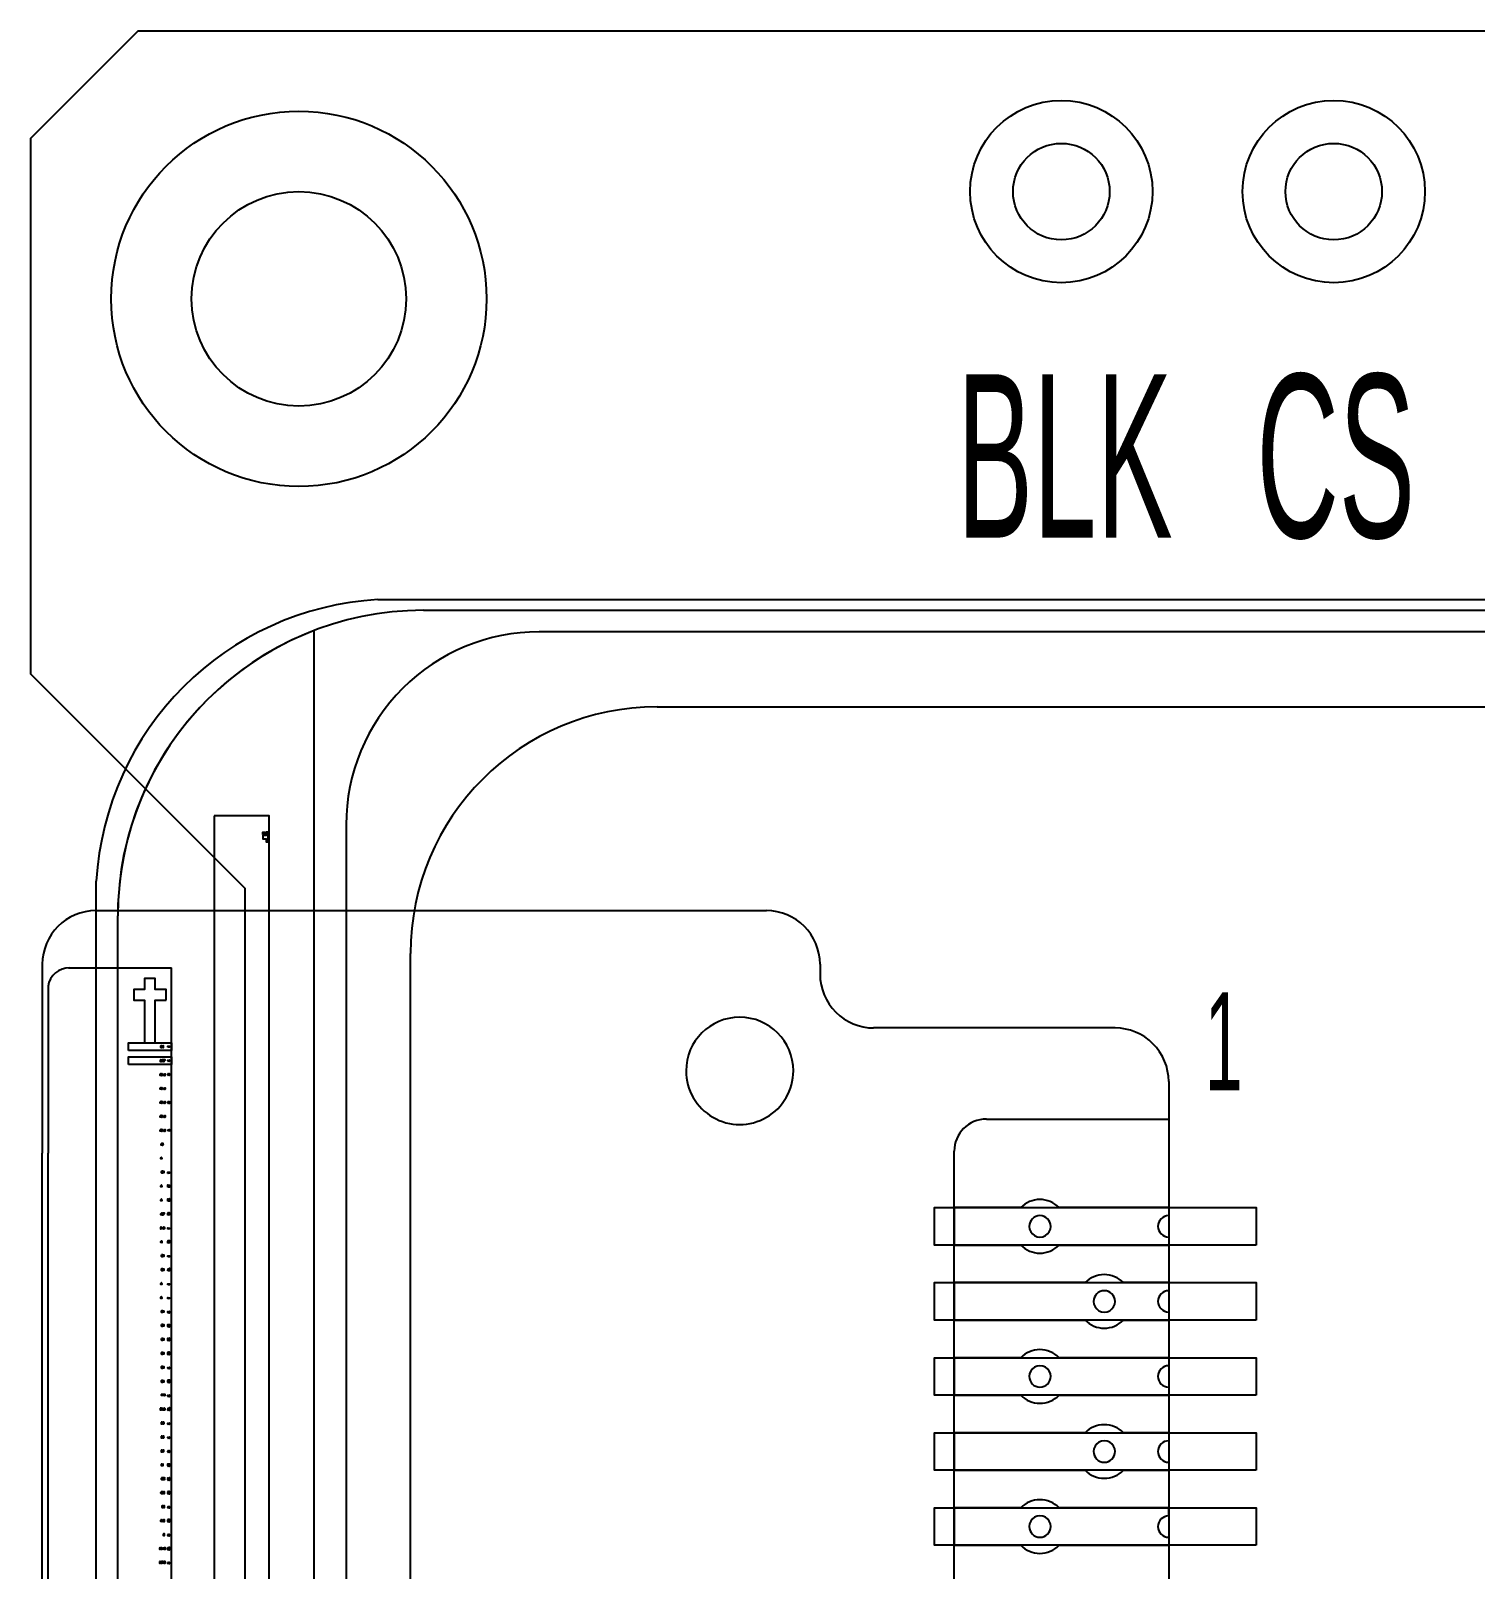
# Model space of a CAD drawing. Header units: millimetres. Extents: x 0 to 240, y 0 to 160.
# Drawn here: x 115.29 to 128.76, y 94.72 to 109.07 of the extents above; entities that cross this region are included whole.
import ezdxf

# ---------------------------------------------------------------- set-up
doc = ezdxf.new("R2010")
doc.units = ezdxf.units.MM
for name, color, linetype in [('BG_OUTLINE', 254, 'Continuous'), ('BG_SILKSCREEN_BOTTOM', 2, 'Continuous'), ('PG_SILKSCREEN_BOTTOM', 2, 'Continuous'), ('PG_SILKSCREEN_TOP', 7, 'Continuous'), ('PIN_BOTTOM', 2, 'Continuous'), ('PIN_TOP', 80, 'Continuous')]:
    doc.layers.add(name, color=color, linetype=linetype)
doc.styles.get("Standard").update_dxf_attribs({"font": 'arial.ttf'})

msp = doc.modelspace()

# ---------------------------------------------------------------- linework, layer by layer
at = {"linetype": 'Continuous'}
for centre, radius in [((117.795, 106.57), 1.75), ((124.905, 107.57), 0.45), ((127.445, 107.57), 0.45), ((117.795, 106.57), 1)]:
    msp.add_circle(centre, radius, dxfattribs=at)
at = {"layer": 'BG_OUTLINE'}
msp.add_lwpolyline([(115.295, 80.07), (115.295, 85.07), (117.295, 87.07), (117.295, 101.07), (115.295, 103.07), (115.295, 108.07), (116.295, 109.07), (151.295, 109.07), (152.295, 108.07), (152.295, 80.07), (151.295, 79.07), (116.295, 79.07), (115.295, 80.07)], dxfattribs=at)
at = {"layer": 'PG_SILKSCREEN_BOTTOM'}
for points in [[(118.532, 103.765, 0.380702), (115.906, 101.138)], [(118.956, 103.665, 0.414212), (116.106, 100.815)], [(117.936, 103.476, 0.310645), (116.106, 100.815)], [(121.136, 102.765, 0.414213), (118.836, 100.465)], [(115.902, 100.864, 0.414207), (115.402, 100.364)], [(115.659, 100.33, 0.380575), (115.456, 100.159)], [(124.884, 98.095, 0.420131), (124.527, 98.095)], [(124.806, 97.92, 0.999959), (124.606, 97.92, 1.000041), (124.806, 97.92)], [(125.906, 98.02, 0.999992), (125.906, 97.82)], [(124.527, 97.745, 0.420084), (124.884, 97.745)], [(125.484, 97.395, 0.42013), (125.127, 97.395)], [(125.406, 97.22, 0.999945), (125.206, 97.22, 1.000055), (125.406, 97.22)], [(125.906, 97.32, 0.999992), (125.906, 97.12)], [(125.127, 97.045, 0.420085), (125.484, 97.045)], [(124.884, 96.695, 0.420128), (124.527, 96.695)], [(124.806, 96.52, 1.000058), (124.606, 96.52, 0.999942), (124.806, 96.52)], [(125.906, 96.62, 0.999992), (125.906, 96.42)], [(124.527, 96.345, 0.420087), (124.884, 96.345)], [(125.484, 95.995, 0.420127), (125.127, 95.995)], [(125.406, 95.82, 1.000044), (125.206, 95.82, 0.999956), (125.406, 95.82)], [(125.906, 95.92, 0.999992), (125.906, 95.72)], [(125.127, 95.645, 0.420088), (125.484, 95.645)], [(124.884, 95.295, 0.420125), (124.527, 95.295)], [(124.806, 95.12, 1.00003), (124.606, 95.12, 0.99997), (124.806, 95.12)], [(125.906, 95.22, 0.999992), (125.906, 95.02)], [(124.527, 94.945, 0.42009), (124.884, 94.945)]]:
    msp.add_lwpolyline(points, format="xyb", dxfattribs=at)
for points in [[(118.532, 103.765), (149.561, 103.765)], [(118.956, 103.665), (149.238, 103.665)], [(117.936, 84.664), (117.936, 103.476)], [(121.136, 102.765), (148.888, 102.765)], [(115.906, 87.002), (115.906, 101.138)], [(116.106, 87.326), (116.106, 100.815)], [(118.836, 87.676), (118.836, 100.465)], [(115.402, 100.364), (115.402, 98.603)], [(115.648, 100.33), (116.606, 100.33)], [(116.606, 87.81), (116.606, 100.33)], [(115.456, 100.159), (115.456, 98.603)], [(115.402, 89.51), (115.402, 98.603)], [(115.456, 89.51), (115.456, 98.603)], [(123.906, 98.095), (123.906, 97.745)], [(124.527, 98.095), (123.906, 98.095)], [(125.906, 98.095), (124.884, 98.095)], [(123.906, 97.745), (124.527, 97.745)], [(124.884, 97.745), (125.906, 97.745)], [(123.906, 97.395), (123.906, 97.045)], [(125.127, 97.395), (123.906, 97.395)], [(125.906, 97.395), (125.484, 97.395)], [(123.906, 97.045), (125.127, 97.045)], [(125.484, 97.045), (125.906, 97.045)], [(123.906, 96.695), (123.906, 96.345)], [(124.527, 96.695), (123.906, 96.695)], [(125.906, 96.695), (124.884, 96.695)], [(123.906, 96.345), (124.527, 96.345)], [(124.884, 96.345), (125.906, 96.345)], [(123.906, 95.995), (123.906, 95.645)], [(125.127, 95.995), (123.906, 95.995)], [(125.906, 95.995), (125.484, 95.995)], [(123.906, 95.645), (125.127, 95.645)], [(125.484, 95.645), (125.906, 95.645)], [(123.906, 95.295), (123.906, 94.945)], [(124.527, 95.295), (123.906, 95.295)], [(125.906, 95.295), (124.884, 95.295)], [(125.906, 95.22), (125.906, 95.295)], [(123.906, 94.945), (124.527, 94.945)], [(124.884, 94.945), (125.906, 94.945)]]:
    msp.add_lwpolyline(points, dxfattribs=at)
msp.add_lwpolyline([(151.888, 87.526), (151.888, 100.615, 0.414212), (149.038, 103.465), (120.036, 103.465, 0.414215), (118.236, 101.665), (118.236, 86.476, 0.414214), (120.036, 84.676), (149.038, 84.676, 0.414214)], format="xyb", close=True, dxfattribs=at)
for points in [[(117.006, 101.748), (117.006, 86.393), (117.519, 86.393), (117.519, 101.748)], [(117.006, 101.748), (117.006, 86.393), (117.519, 86.393), (117.519, 101.748)], [(117.006, 101.748), (117.006, 86.393), (117.519, 86.393), (117.519, 101.748)], [(117.459, 101.575), (117.459, 101.595), (117.479, 101.595), (117.479, 101.575)], [(117.508, 101.595), (117.489, 101.595), (117.489, 101.565), (117.459, 101.565), (117.459, 101.535), (117.489, 101.535), (117.489, 101.505), (117.508, 101.505)], [(116.556, 100.03), (116.556, 100.13), (116.456, 100.13), (116.456, 100.23), (116.356, 100.23), (116.356, 100.13), (116.256, 100.13), (116.256, 100.03), (116.356, 100.03), (116.356, 99.63), (116.456, 99.63), (116.456, 100.03)], [(116.206, 99.56), (116.206, 99.63), (116.606, 99.63), (116.606, 99.56)], [(116.509, 99.603), (116.506, 99.599), (116.506, 99.591), (116.509, 99.588), (116.514, 99.588), (116.517, 99.591), (116.517, 99.593), (116.516, 99.593), (116.516, 99.592), (116.513, 99.589), (116.51, 99.589), (116.507, 99.592), (116.507, 99.599), (116.51, 99.601), (116.513, 99.601), (116.516, 99.599), (116.516, 99.598), (116.512, 99.598), (116.512, 99.596), (116.517, 99.596), (116.517, 99.599), (116.514, 99.603)], [(116.517, 99.603), (116.517, 99.588), (116.519, 99.588), (116.519, 99.589), (116.528, 99.598), (116.529, 99.598), (116.529, 99.588), (116.531, 99.588), (116.531, 99.603), (116.529, 99.603), (116.529, 99.601), (116.521, 99.593), (116.519, 99.593), (116.519, 99.603)], [(116.572, 99.59), (116.574, 99.59), (116.574, 99.594), (116.587, 99.594), (116.587, 99.592), (116.589, 99.592), (116.592, 99.594), (116.592, 99.596), (116.574, 99.596), (116.574, 99.601), (116.572, 99.601)], [(116.206, 99.43), (116.206, 99.5), (116.606, 99.5), (116.606, 99.43)], [(116.502, 99.473), (116.502, 99.458), (116.503, 99.458), (116.503, 99.459), (116.512, 99.468), (116.513, 99.468), (116.513, 99.458), (116.515, 99.458), (116.515, 99.473), (116.513, 99.473), (116.513, 99.471), (116.505, 99.463), (116.503, 99.463), (116.503, 99.473)], [(116.518, 99.473), (116.515, 99.469), (116.515, 99.458), (116.517, 99.458), (116.517, 99.469), (116.519, 99.471), (116.522, 99.471), (116.525, 99.469), (116.525, 99.458), (116.527, 99.458), (116.527, 99.469), (116.523, 99.473)], [(116.527, 99.473), (116.527, 99.458), (116.528, 99.458), (116.528, 99.471), (116.537, 99.471), (116.537, 99.473)], [(116.537, 99.473), (116.537, 99.458), (116.538, 99.458), (116.538, 99.471), (116.547, 99.471), (116.547, 99.473)], [(116.572, 99.46), (116.576, 99.46), (116.585, 99.469), (116.587, 99.469), (116.589, 99.466), (116.589, 99.464), (116.587, 99.462), (116.585, 99.462), (116.585, 99.46), (116.588, 99.46), (116.592, 99.463), (116.592, 99.467), (116.588, 99.471), (116.584, 99.471), (116.575, 99.462), (116.574, 99.462), (116.574, 99.471), (116.572, 99.471)], [(116.505, 99.343), (116.5, 99.338), (116.5, 99.328), (116.502, 99.328), (116.502, 99.337), (116.506, 99.341), (116.51, 99.337), (116.51, 99.328), (116.512, 99.328), (116.512, 99.338), (116.507, 99.343)], [(116.515, 99.343), (116.512, 99.339), (116.512, 99.331), (116.515, 99.328), (116.52, 99.328), (116.523, 99.331), (116.523, 99.333), (116.522, 99.333), (116.522, 99.332), (116.519, 99.329), (116.516, 99.329), (116.513, 99.332), (116.513, 99.339), (116.516, 99.341), (116.519, 99.341), (116.522, 99.339), (116.522, 99.338), (116.523, 99.338), (116.523, 99.339), (116.52, 99.343)], [(116.535, 99.343), (116.535, 99.328), (116.538, 99.328), (116.542, 99.331), (116.545, 99.328), (116.548, 99.328), (116.548, 99.343), (116.547, 99.343), (116.547, 99.329), (116.546, 99.329), (116.542, 99.334), (116.537, 99.329), (116.537, 99.329), (116.537, 99.343)], [(116.572, 99.332), (116.574, 99.33), (116.577, 99.33), (116.577, 99.332), (116.575, 99.332), (116.574, 99.333), (116.574, 99.337), (116.575, 99.339), (116.578, 99.339), (116.58, 99.336), (116.58, 99.334), (116.583, 99.334), (116.583, 99.336), (116.585, 99.339), (116.588, 99.339), (116.589, 99.337), (116.589, 99.333), (116.588, 99.332), (116.586, 99.332), (116.586, 99.33), (116.589, 99.33), (116.592, 99.332), (116.592, 99.339), (116.589, 99.341), (116.584, 99.341), (116.582, 99.339), (116.579, 99.341), (116.574, 99.341), (116.572, 99.339)], [(116.505, 99.213), (116.5, 99.208), (116.5, 99.198), (116.502, 99.198), (116.502, 99.207), (116.506, 99.211), (116.51, 99.207), (116.51, 99.198), (116.512, 99.198), (116.512, 99.208), (116.507, 99.213)], [(116.515, 99.213), (116.512, 99.209), (116.512, 99.201), (116.515, 99.198), (116.52, 99.198), (116.523, 99.201), (116.523, 99.203), (116.522, 99.203), (116.522, 99.202), (116.519, 99.199), (116.516, 99.199), (116.513, 99.202), (116.513, 99.208), (116.516, 99.211), (116.519, 99.211), (116.522, 99.208), (116.522, 99.208), (116.523, 99.208), (116.523, 99.209), (116.52, 99.213)], [(116.535, 99.213), (116.535, 99.198), (116.538, 99.198), (116.542, 99.201), (116.545, 99.198), (116.548, 99.198), (116.548, 99.213), (116.547, 99.213), (116.547, 99.199), (116.546, 99.199), (116.542, 99.204), (116.537, 99.199), (116.537, 99.199), (116.537, 99.213)], [(116.505, 99.083), (116.5, 99.078), (116.5, 99.068), (116.502, 99.068), (116.502, 99.077), (116.506, 99.081), (116.51, 99.077), (116.51, 99.068), (116.512, 99.068), (116.512, 99.078), (116.507, 99.083)], [(116.515, 99.083), (116.512, 99.079), (116.512, 99.071), (116.515, 99.068), (116.52, 99.068), (116.523, 99.071), (116.523, 99.073), (116.522, 99.073), (116.522, 99.072), (116.519, 99.069), (116.516, 99.069), (116.513, 99.072), (116.513, 99.079), (116.516, 99.081), (116.519, 99.081), (116.522, 99.079), (116.522, 99.078), (116.523, 99.078), (116.523, 99.079), (116.52, 99.083)], [(116.535, 99.083), (116.535, 99.068), (116.538, 99.068), (116.542, 99.071), (116.545, 99.068), (116.548, 99.068), (116.548, 99.083), (116.547, 99.083), (116.547, 99.069), (116.546, 99.069), (116.542, 99.073), (116.537, 99.069), (116.537, 99.069), (116.537, 99.083)], [(116.572, 99.072), (116.574, 99.07), (116.576, 99.07), (116.576, 99.072), (116.575, 99.072), (116.574, 99.073), (116.574, 99.077), (116.575, 99.079), (116.58, 99.079), (116.582, 99.077), (116.582, 99.07), (116.592, 99.07), (116.592, 99.081), (116.589, 99.081), (116.589, 99.072), (116.584, 99.072), (116.584, 99.079), (116.582, 99.081), (116.574, 99.081), (116.572, 99.079)], [(116.505, 98.953), (116.5, 98.948), (116.5, 98.938), (116.502, 98.938), (116.502, 98.947), (116.506, 98.951), (116.51, 98.947), (116.51, 98.938), (116.512, 98.938), (116.512, 98.948), (116.507, 98.953)], [(116.515, 98.953), (116.512, 98.949), (116.512, 98.941), (116.515, 98.938), (116.52, 98.938), (116.523, 98.941), (116.523, 98.943), (116.522, 98.943), (116.522, 98.942), (116.519, 98.939), (116.516, 98.939), (116.513, 98.942), (116.513, 98.949), (116.516, 98.951), (116.519, 98.951), (116.522, 98.949), (116.522, 98.948), (116.523, 98.948), (116.523, 98.949), (116.52, 98.953)], [(116.535, 98.953), (116.535, 98.938), (116.538, 98.938), (116.542, 98.941), (116.545, 98.938), (116.548, 98.938), (116.548, 98.953), (116.547, 98.953), (116.547, 98.939), (116.546, 98.939), (116.542, 98.943), (116.537, 98.939), (116.537, 98.939), (116.537, 98.953)], [(116.505, 98.823), (116.5, 98.818), (116.5, 98.808), (116.502, 98.808), (116.502, 98.817), (116.506, 98.821), (116.51, 98.817), (116.51, 98.808), (116.512, 98.808), (116.512, 98.818), (116.507, 98.823)], [(116.515, 98.823), (116.512, 98.819), (116.512, 98.811), (116.515, 98.808), (116.52, 98.808), (116.523, 98.811), (116.523, 98.813), (116.522, 98.813), (116.522, 98.812), (116.519, 98.809), (116.516, 98.809), (116.513, 98.812), (116.513, 98.819), (116.516, 98.821), (116.519, 98.821), (116.522, 98.819), (116.522, 98.818), (116.523, 98.818), (116.523, 98.819), (116.52, 98.823)], [(116.535, 98.823), (116.535, 98.808), (116.538, 98.808), (116.542, 98.811), (116.545, 98.808), (116.548, 98.808), (116.548, 98.823), (116.547, 98.823), (116.547, 98.809), (116.546, 98.809), (116.542, 98.814), (116.537, 98.809), (116.537, 98.809), (116.537, 98.823)], [(116.587, 98.81), (116.592, 98.81), (116.592, 98.821), (116.585, 98.821), (116.58, 98.816), (116.572, 98.816), (116.572, 98.814), (116.582, 98.814), (116.586, 98.819), (116.589, 98.819), (116.589, 98.812), (116.587, 98.812)], [(116.515, 98.693), (116.51, 98.688), (116.51, 98.678), (116.512, 98.678), (116.512, 98.687), (116.516, 98.691), (116.52, 98.687), (116.52, 98.678), (116.522, 98.678), (116.522, 98.688), (116.517, 98.693)], [(116.522, 98.693), (116.522, 98.689), (116.528, 98.683), (116.528, 98.681), (116.527, 98.679), (116.525, 98.679), (116.523, 98.681), (116.523, 98.683), (116.522, 98.683), (116.522, 98.68), (116.524, 98.678), (116.527, 98.678), (116.53, 98.68), (116.53, 98.684), (116.523, 98.69), (116.523, 98.691), (116.53, 98.691), (116.53, 98.693)], [(116.512, 98.563), (116.507, 98.558), (116.507, 98.548), (116.508, 98.548), (116.508, 98.557), (116.512, 98.561), (116.517, 98.557), (116.517, 98.548), (116.518, 98.548), (116.518, 98.558), (116.513, 98.563)], [(116.515, 98.433), (116.512, 98.429), (116.512, 98.421), (116.515, 98.418), (116.52, 98.418), (116.523, 98.421), (116.523, 98.423), (116.522, 98.423), (116.522, 98.422), (116.519, 98.419), (116.516, 98.419), (116.513, 98.422), (116.513, 98.429), (116.516, 98.431), (116.519, 98.431), (116.522, 98.429), (116.522, 98.428), (116.518, 98.428), (116.518, 98.426), (116.523, 98.426), (116.523, 98.429), (116.52, 98.433)], [(116.523, 98.433), (116.523, 98.418), (116.525, 98.418), (116.525, 98.419), (116.534, 98.428), (116.535, 98.428), (116.535, 98.418), (116.537, 98.418), (116.537, 98.433), (116.535, 98.433), (116.535, 98.431), (116.527, 98.423), (116.525, 98.423), (116.525, 98.433)], [(116.512, 98.303), (116.507, 98.298), (116.507, 98.288), (116.508, 98.288), (116.508, 98.297), (116.512, 98.301), (116.517, 98.297), (116.517, 98.288), (116.518, 98.288), (116.518, 98.298), (116.513, 98.303)], [(116.572, 98.414), (116.574, 98.414), (116.574, 98.419), (116.587, 98.419), (116.587, 98.416), (116.589, 98.416), (116.592, 98.419), (116.592, 98.421), (116.574, 98.421), (116.574, 98.425), (116.572, 98.425)], [(116.572, 98.295), (116.574, 98.295), (116.574, 98.3), (116.587, 98.3), (116.587, 98.297), (116.589, 98.297), (116.592, 98.3), (116.592, 98.302), (116.574, 98.302), (116.574, 98.306), (116.572, 98.306)], [(116.572, 98.284), (116.574, 98.284), (116.574, 98.289), (116.587, 98.289), (116.587, 98.286), (116.589, 98.286), (116.592, 98.289), (116.592, 98.291), (116.574, 98.291), (116.574, 98.295), (116.572, 98.295)], [(116.512, 98.173), (116.507, 98.168), (116.507, 98.158), (116.508, 98.158), (116.508, 98.167), (116.512, 98.171), (116.517, 98.167), (116.517, 98.158), (116.518, 98.158), (116.518, 98.168), (116.513, 98.173)], [(116.572, 98.165), (116.576, 98.165), (116.585, 98.174), (116.587, 98.174), (116.589, 98.172), (116.589, 98.17), (116.587, 98.167), (116.585, 98.167), (116.585, 98.165), (116.588, 98.165), (116.592, 98.168), (116.592, 98.173), (116.588, 98.176), (116.584, 98.176), (116.575, 98.167), (116.574, 98.167), (116.574, 98.176), (116.572, 98.176)], [(116.572, 98.154), (116.574, 98.154), (116.574, 98.159), (116.587, 98.159), (116.587, 98.156), (116.589, 98.156), (116.592, 98.159), (116.592, 98.161), (116.574, 98.161), (116.574, 98.165), (116.572, 98.165)], [(116.512, 98.043), (116.507, 98.038), (116.507, 98.028), (116.509, 98.028), (116.509, 98.037), (116.513, 98.041), (116.517, 98.037), (116.517, 98.028), (116.519, 98.028), (116.519, 98.038), (116.514, 98.043)], [(116.522, 98.043), (116.519, 98.039), (116.519, 98.031), (116.522, 98.028), (116.527, 98.028), (116.531, 98.031), (116.531, 98.033), (116.529, 98.033), (116.529, 98.032), (116.527, 98.029), (116.523, 98.029), (116.521, 98.032), (116.521, 98.038), (116.523, 98.041), (116.527, 98.041), (116.529, 98.038), (116.529, 98.038), (116.526, 98.038), (116.526, 98.036), (116.531, 98.036), (116.531, 98.039), (116.527, 98.043)], [(116.531, 98.043), (116.531, 98.028), (116.532, 98.028), (116.532, 98.041), (116.541, 98.041), (116.541, 98.043)], [(116.572, 98.037), (116.574, 98.035), (116.577, 98.035), (116.577, 98.037), (116.575, 98.037), (116.574, 98.038), (116.574, 98.043), (116.575, 98.044), (116.578, 98.044), (116.58, 98.042), (116.58, 98.04), (116.583, 98.04), (116.583, 98.042), (116.585, 98.044), (116.588, 98.044), (116.589, 98.043), (116.589, 98.038), (116.588, 98.037), (116.586, 98.037), (116.586, 98.035), (116.589, 98.035), (116.592, 98.037), (116.592, 98.044), (116.589, 98.046), (116.584, 98.046), (116.582, 98.044), (116.579, 98.046), (116.574, 98.046), (116.572, 98.044)], [(116.572, 98.024), (116.574, 98.024), (116.574, 98.029), (116.587, 98.029), (116.587, 98.026), (116.589, 98.026), (116.592, 98.029), (116.592, 98.031), (116.574, 98.031), (116.574, 98.035), (116.572, 98.035)], [(116.511, 97.913), (116.506, 97.908), (116.506, 97.898), (116.507, 97.898), (116.507, 97.907), (116.512, 97.911), (116.516, 97.907), (116.516, 97.898), (116.517, 97.898), (116.517, 97.908), (116.512, 97.913)], [(116.529, 97.913), (116.529, 97.898), (116.531, 97.898), (116.531, 97.899), (116.539, 97.908), (116.541, 97.908), (116.541, 97.898), (116.542, 97.898), (116.542, 97.913), (116.541, 97.913), (116.541, 97.911), (116.532, 97.903), (116.531, 97.903), (116.531, 97.913)], [(116.572, 97.894), (116.574, 97.894), (116.574, 97.899), (116.587, 97.899), (116.587, 97.896), (116.589, 97.896), (116.592, 97.899), (116.592, 97.901), (116.574, 97.901), (116.574, 97.905), (116.572, 97.905)], [(116.512, 97.783), (116.507, 97.778), (116.507, 97.768), (116.509, 97.768), (116.509, 97.777), (116.513, 97.781), (116.517, 97.777), (116.517, 97.768), (116.519, 97.768), (116.519, 97.778), (116.514, 97.783)], [(116.572, 97.777), (116.574, 97.775), (116.576, 97.775), (116.576, 97.777), (116.575, 97.777), (116.574, 97.778), (116.574, 97.783), (116.575, 97.784), (116.58, 97.784), (116.582, 97.783), (116.582, 97.775), (116.592, 97.775), (116.592, 97.786), (116.589, 97.786), (116.589, 97.777), (116.584, 97.777), (116.584, 97.784), (116.582, 97.786), (116.574, 97.786), (116.572, 97.784)], [(116.572, 97.764), (116.574, 97.764), (116.574, 97.768), (116.587, 97.768), (116.587, 97.766), (116.589, 97.766), (116.592, 97.768), (116.592, 97.771), (116.574, 97.771), (116.574, 97.775), (116.572, 97.775)], [(116.515, 97.653), (116.512, 97.649), (116.512, 97.641), (116.515, 97.638), (116.52, 97.638), (116.523, 97.641), (116.523, 97.643), (116.522, 97.643), (116.522, 97.642), (116.519, 97.639), (116.516, 97.639), (116.513, 97.642), (116.513, 97.649), (116.516, 97.651), (116.519, 97.651), (116.522, 97.649), (116.522, 97.648), (116.518, 97.648), (116.518, 97.646), (116.523, 97.646), (116.523, 97.649), (116.52, 97.653)], [(116.523, 97.653), (116.523, 97.638), (116.525, 97.638), (116.525, 97.639), (116.534, 97.648), (116.535, 97.648), (116.535, 97.638), (116.537, 97.638), (116.537, 97.653), (116.535, 97.653), (116.535, 97.651), (116.527, 97.643), (116.525, 97.643), (116.525, 97.653)], [(116.572, 97.634), (116.574, 97.634), (116.574, 97.638), (116.587, 97.638), (116.587, 97.636), (116.589, 97.636), (116.592, 97.638), (116.592, 97.641), (116.574, 97.641), (116.574, 97.645), (116.572, 97.645)], [(116.515, 97.523), (116.512, 97.519), (116.512, 97.511), (116.515, 97.508), (116.52, 97.508), (116.523, 97.511), (116.523, 97.513), (116.522, 97.513), (116.522, 97.512), (116.519, 97.509), (116.516, 97.509), (116.513, 97.512), (116.513, 97.519), (116.516, 97.521), (116.519, 97.521), (116.522, 97.519), (116.522, 97.518), (116.518, 97.518), (116.518, 97.516), (116.523, 97.516), (116.523, 97.519), (116.52, 97.523)], [(116.523, 97.523), (116.523, 97.508), (116.525, 97.508), (116.525, 97.509), (116.534, 97.518), (116.535, 97.518), (116.535, 97.508), (116.537, 97.508), (116.537, 97.523), (116.535, 97.523), (116.535, 97.521), (116.527, 97.513), (116.525, 97.513), (116.525, 97.523)], [(116.587, 97.515), (116.592, 97.515), (116.592, 97.526), (116.585, 97.526), (116.58, 97.522), (116.572, 97.522), (116.572, 97.52), (116.582, 97.52), (116.586, 97.524), (116.589, 97.524), (116.589, 97.517), (116.587, 97.517)], [(116.572, 97.504), (116.574, 97.504), (116.574, 97.509), (116.587, 97.509), (116.587, 97.506), (116.589, 97.506), (116.592, 97.509), (116.592, 97.511), (116.574, 97.511), (116.574, 97.515), (116.572, 97.515)], [(116.512, 97.393), (116.507, 97.388), (116.507, 97.378), (116.508, 97.378), (116.508, 97.387), (116.512, 97.391), (116.517, 97.387), (116.517, 97.378), (116.518, 97.378), (116.518, 97.388), (116.513, 97.393)], [(116.572, 97.374), (116.574, 97.374), (116.574, 97.379), (116.587, 97.379), (116.587, 97.376), (116.589, 97.376), (116.592, 97.379), (116.592, 97.381), (116.574, 97.381), (116.574, 97.385), (116.572, 97.385)], [(116.512, 97.263), (116.507, 97.258), (116.507, 97.248), (116.508, 97.248), (116.508, 97.257), (116.512, 97.261), (116.517, 97.257), (116.517, 97.248), (116.518, 97.248), (116.518, 97.258), (116.513, 97.263)], [(116.572, 97.244), (116.574, 97.244), (116.574, 97.249), (116.587, 97.249), (116.587, 97.246), (116.589, 97.246), (116.592, 97.249), (116.592, 97.251), (116.574, 97.251), (116.574, 97.255), (116.572, 97.255)], [(116.515, 97.133), (116.512, 97.129), (116.512, 97.121), (116.515, 97.118), (116.52, 97.118), (116.523, 97.121), (116.523, 97.123), (116.522, 97.123), (116.522, 97.122), (116.519, 97.119), (116.516, 97.119), (116.513, 97.122), (116.513, 97.129), (116.516, 97.131), (116.519, 97.131), (116.522, 97.129), (116.522, 97.128), (116.518, 97.128), (116.518, 97.126), (116.523, 97.126), (116.523, 97.129), (116.52, 97.133)], [(116.515, 97.003), (116.512, 96.999), (116.512, 96.991), (116.515, 96.988), (116.52, 96.988), (116.523, 96.991), (116.523, 96.993), (116.522, 96.993), (116.522, 96.992), (116.519, 96.989), (116.516, 96.989), (116.513, 96.992), (116.513, 96.999), (116.516, 97.001), (116.519, 97.001), (116.522, 96.999), (116.522, 96.998), (116.518, 96.998), (116.518, 96.996), (116.523, 96.996), (116.523, 96.999), (116.52, 97.003)], [(116.523, 97.133), (116.523, 97.118), (116.525, 97.118), (116.525, 97.119), (116.534, 97.128), (116.535, 97.128), (116.535, 97.118), (116.537, 97.118), (116.537, 97.133), (116.535, 97.133), (116.535, 97.131), (116.527, 97.123), (116.525, 97.123), (116.525, 97.133)], [(116.523, 97.003), (116.523, 96.988), (116.525, 96.988), (116.525, 96.989), (116.534, 96.998), (116.535, 96.998), (116.535, 96.988), (116.537, 96.988), (116.537, 97.003), (116.535, 97.003), (116.535, 97.001), (116.527, 96.993), (116.525, 96.993), (116.525, 97.003)], [(116.572, 97.114), (116.576, 97.114), (116.585, 97.123), (116.587, 97.123), (116.589, 97.121), (116.589, 97.119), (116.587, 97.116), (116.585, 97.116), (116.585, 97.114), (116.588, 97.114), (116.592, 97.117), (116.592, 97.122), (116.588, 97.125), (116.584, 97.125), (116.575, 97.116), (116.574, 97.116), (116.574, 97.125), (116.572, 97.125)], [(116.572, 96.995), (116.574, 96.995), (116.574, 97), (116.587, 97), (116.587, 96.997), (116.589, 96.997), (116.592, 97), (116.592, 97.002), (116.574, 97.002), (116.574, 97.006), (116.572, 97.006)], [(116.572, 96.984), (116.576, 96.984), (116.585, 96.993), (116.587, 96.993), (116.589, 96.991), (116.589, 96.989), (116.587, 96.986), (116.585, 96.986), (116.585, 96.984), (116.588, 96.984), (116.592, 96.987), (116.592, 96.992), (116.588, 96.995), (116.584, 96.995), (116.575, 96.986), (116.574, 96.986), (116.574, 96.995), (116.572, 96.995)], [(116.515, 96.873), (116.512, 96.869), (116.512, 96.861), (116.515, 96.858), (116.52, 96.858), (116.523, 96.861), (116.523, 96.863), (116.522, 96.863), (116.522, 96.862), (116.519, 96.859), (116.516, 96.859), (116.513, 96.862), (116.513, 96.868), (116.516, 96.871), (116.519, 96.871), (116.522, 96.868), (116.522, 96.868), (116.518, 96.868), (116.518, 96.866), (116.523, 96.866), (116.523, 96.869), (116.52, 96.873)], [(116.523, 96.873), (116.523, 96.858), (116.525, 96.858), (116.525, 96.859), (116.534, 96.868), (116.535, 96.868), (116.535, 96.858), (116.537, 96.858), (116.537, 96.873), (116.535, 96.873), (116.535, 96.871), (116.527, 96.863), (116.525, 96.863), (116.525, 96.873)], [(116.572, 96.865), (116.576, 96.865), (116.585, 96.874), (116.587, 96.874), (116.589, 96.872), (116.589, 96.87), (116.587, 96.867), (116.585, 96.867), (116.585, 96.865), (116.588, 96.865), (116.592, 96.868), (116.592, 96.873), (116.588, 96.876), (116.584, 96.876), (116.575, 96.867), (116.574, 96.867), (116.574, 96.876), (116.572, 96.876)], [(116.572, 96.854), (116.576, 96.854), (116.585, 96.863), (116.587, 96.863), (116.589, 96.861), (116.589, 96.859), (116.587, 96.856), (116.585, 96.856), (116.585, 96.854), (116.588, 96.854), (116.592, 96.857), (116.592, 96.862), (116.588, 96.865), (116.584, 96.865), (116.575, 96.856), (116.574, 96.856), (116.574, 96.865), (116.572, 96.865)], [(116.515, 96.743), (116.512, 96.739), (116.512, 96.731), (116.515, 96.728), (116.52, 96.728), (116.523, 96.731), (116.523, 96.733), (116.522, 96.733), (116.522, 96.732), (116.519, 96.729), (116.516, 96.729), (116.513, 96.732), (116.513, 96.738), (116.516, 96.741), (116.519, 96.741), (116.522, 96.738), (116.522, 96.738), (116.518, 96.738), (116.518, 96.736), (116.523, 96.736), (116.523, 96.739), (116.52, 96.743)], [(116.523, 96.743), (116.523, 96.728), (116.525, 96.728), (116.525, 96.729), (116.534, 96.738), (116.535, 96.738), (116.535, 96.728), (116.537, 96.728), (116.537, 96.743), (116.535, 96.743), (116.535, 96.741), (116.527, 96.733), (116.525, 96.733), (116.525, 96.743)], [(116.572, 96.737), (116.574, 96.735), (116.577, 96.735), (116.577, 96.737), (116.575, 96.737), (116.574, 96.738), (116.574, 96.743), (116.575, 96.744), (116.578, 96.744), (116.58, 96.742), (116.58, 96.74), (116.583, 96.74), (116.583, 96.742), (116.585, 96.744), (116.588, 96.744), (116.589, 96.743), (116.589, 96.738), (116.588, 96.737), (116.586, 96.737), (116.586, 96.735), (116.589, 96.735), (116.592, 96.737), (116.592, 96.744), (116.589, 96.746), (116.584, 96.746), (116.582, 96.744), (116.579, 96.746), (116.574, 96.746), (116.572, 96.744)], [(116.572, 96.724), (116.576, 96.724), (116.585, 96.733), (116.587, 96.733), (116.589, 96.731), (116.589, 96.729), (116.587, 96.726), (116.585, 96.726), (116.585, 96.724), (116.588, 96.724), (116.592, 96.727), (116.592, 96.732), (116.588, 96.735), (116.584, 96.735), (116.575, 96.726), (116.574, 96.726), (116.574, 96.735), (116.572, 96.735)], [(116.515, 96.613), (116.512, 96.609), (116.512, 96.601), (116.515, 96.598), (116.52, 96.598), (116.523, 96.601), (116.523, 96.603), (116.522, 96.603), (116.522, 96.602), (116.519, 96.599), (116.516, 96.599), (116.513, 96.602), (116.513, 96.609), (116.516, 96.611), (116.519, 96.611), (116.522, 96.609), (116.522, 96.608), (116.518, 96.608), (116.518, 96.606), (116.523, 96.606), (116.523, 96.609), (116.52, 96.613)], [(116.523, 96.613), (116.523, 96.598), (116.525, 96.598), (116.525, 96.599), (116.534, 96.608), (116.535, 96.608), (116.535, 96.598), (116.537, 96.598), (116.537, 96.613), (116.535, 96.613), (116.535, 96.611), (116.527, 96.603), (116.525, 96.603), (116.525, 96.613)], [(116.572, 96.594), (116.576, 96.594), (116.585, 96.603), (116.587, 96.603), (116.589, 96.601), (116.589, 96.598), (116.587, 96.596), (116.585, 96.596), (116.585, 96.594), (116.588, 96.594), (116.592, 96.597), (116.592, 96.602), (116.588, 96.605), (116.584, 96.605), (116.575, 96.596), (116.574, 96.596), (116.574, 96.605), (116.572, 96.605)], [(116.515, 96.483), (116.512, 96.479), (116.512, 96.471), (116.515, 96.468), (116.52, 96.468), (116.523, 96.471), (116.523, 96.473), (116.522, 96.473), (116.522, 96.472), (116.519, 96.469), (116.516, 96.469), (116.513, 96.472), (116.513, 96.479), (116.516, 96.481), (116.519, 96.481), (116.522, 96.479), (116.522, 96.478), (116.518, 96.478), (116.518, 96.476), (116.523, 96.476), (116.523, 96.479), (116.52, 96.483)], [(116.523, 96.483), (116.523, 96.468), (116.525, 96.468), (116.525, 96.469), (116.534, 96.478), (116.535, 96.478), (116.535, 96.468), (116.537, 96.468), (116.537, 96.483), (116.535, 96.483), (116.535, 96.481), (116.527, 96.473), (116.525, 96.473), (116.525, 96.483)], [(116.572, 96.477), (116.574, 96.475), (116.576, 96.475), (116.576, 96.477), (116.575, 96.477), (116.574, 96.478), (116.574, 96.483), (116.575, 96.484), (116.58, 96.484), (116.582, 96.483), (116.582, 96.475), (116.592, 96.475), (116.592, 96.486), (116.589, 96.486), (116.589, 96.477), (116.584, 96.477), (116.584, 96.484), (116.582, 96.486), (116.574, 96.486), (116.572, 96.484)], [(116.572, 96.464), (116.576, 96.464), (116.585, 96.473), (116.587, 96.473), (116.589, 96.471), (116.589, 96.468), (116.587, 96.466), (116.585, 96.466), (116.585, 96.464), (116.588, 96.464), (116.592, 96.467), (116.592, 96.472), (116.588, 96.475), (116.584, 96.475), (116.575, 96.466), (116.574, 96.466), (116.574, 96.475), (116.572, 96.475)], [(116.513, 96.353), (116.512, 96.351), (116.512, 96.344), (116.513, 96.344), (116.513, 96.35), (116.514, 96.351), (116.517, 96.351), (116.518, 96.35), (116.518, 96.344), (116.52, 96.344), (116.52, 96.351), (116.518, 96.353)], [(116.52, 96.353), (116.52, 96.346), (116.522, 96.344), (116.524, 96.344), (116.525, 96.345), (116.526, 96.344), (116.528, 96.344), (116.53, 96.346), (116.53, 96.353), (116.528, 96.353), (116.528, 96.347), (116.527, 96.346), (116.527, 96.346), (116.526, 96.347), (116.526, 96.353), (116.524, 96.353), (116.524, 96.347), (116.523, 96.346), (116.522, 96.346), (116.522, 96.347), (116.522, 96.353)], [(116.53, 96.353), (116.53, 96.346), (116.532, 96.344), (116.534, 96.344), (116.535, 96.345), (116.536, 96.344), (116.538, 96.344), (116.54, 96.346), (116.54, 96.353), (116.538, 96.353), (116.538, 96.347), (116.537, 96.346), (116.537, 96.346), (116.536, 96.347), (116.536, 96.353), (116.534, 96.353), (116.534, 96.347), (116.533, 96.346), (116.532, 96.346), (116.532, 96.347), (116.532, 96.353)], [(116.542, 96.353), (116.54, 96.351), (116.54, 96.35), (116.542, 96.35), (116.542, 96.35), (116.542, 96.351), (116.546, 96.351), (116.547, 96.35), (116.547, 96.349), (116.542, 96.349), (116.54, 96.347), (116.54, 96.343), (116.542, 96.343), (116.542, 96.346), (116.542, 96.347), (116.546, 96.347), (116.547, 96.346), (116.547, 96.343), (116.548, 96.343), (116.548, 96.351), (116.547, 96.353)], [(116.572, 96.334), (116.576, 96.334), (116.585, 96.343), (116.587, 96.343), (116.589, 96.341), (116.589, 96.339), (116.587, 96.336), (116.585, 96.336), (116.585, 96.334), (116.588, 96.334), (116.592, 96.337), (116.592, 96.342), (116.588, 96.345), (116.584, 96.345), (116.575, 96.336), (116.574, 96.336), (116.574, 96.345), (116.572, 96.345)], [(116.502, 96.223), (116.502, 96.208), (116.512, 96.208), (116.512, 96.209), (116.503, 96.209), (116.503, 96.214), (116.508, 96.214), (116.508, 96.216), (116.503, 96.216), (116.503, 96.221), (116.512, 96.221), (116.512, 96.223)], [(116.512, 96.223), (116.512, 96.22), (116.516, 96.215), (116.512, 96.211), (116.512, 96.208), (116.513, 96.208), (116.513, 96.21), (116.517, 96.214), (116.522, 96.21), (116.522, 96.208), (116.523, 96.208), (116.523, 96.211), (116.519, 96.215), (116.523, 96.22), (116.523, 96.223), (116.522, 96.223), (116.522, 96.221), (116.517, 96.216), (116.513, 96.221), (116.513, 96.223)], [(116.523, 96.209), (116.523, 96.208), (116.535, 96.208), (116.535, 96.209), (116.53, 96.209), (116.53, 96.223), (116.528, 96.223), (116.528, 96.209)], [(116.538, 96.223), (116.535, 96.219), (116.535, 96.211), (116.538, 96.208), (116.543, 96.208), (116.547, 96.211), (116.547, 96.213), (116.545, 96.213), (116.545, 96.212), (116.542, 96.209), (116.539, 96.209), (116.537, 96.212), (116.537, 96.219), (116.539, 96.221), (116.542, 96.221), (116.545, 96.219), (116.545, 96.218), (116.547, 96.218), (116.547, 96.219), (116.543, 96.223)], [(116.587, 96.215), (116.592, 96.215), (116.592, 96.226), (116.585, 96.226), (116.58, 96.222), (116.572, 96.222), (116.572, 96.22), (116.582, 96.22), (116.586, 96.224), (116.589, 96.224), (116.589, 96.217), (116.587, 96.217)], [(116.572, 96.204), (116.576, 96.204), (116.585, 96.213), (116.587, 96.213), (116.589, 96.211), (116.589, 96.209), (116.587, 96.206), (116.585, 96.206), (116.585, 96.204), (116.588, 96.204), (116.592, 96.207), (116.592, 96.212), (116.588, 96.215), (116.584, 96.215), (116.575, 96.206), (116.574, 96.206), (116.574, 96.215), (116.572, 96.215)], [(116.511, 96.093), (116.511, 96.091), (116.512, 96.091), (116.512, 96.079), (116.511, 96.079), (116.511, 96.078), (116.516, 96.078), (116.516, 96.079), (116.514, 96.079), (116.514, 96.091), (116.516, 96.091), (116.516, 96.093)], [(116.516, 96.093), (116.516, 96.078), (116.519, 96.078), (116.522, 96.081), (116.526, 96.078), (116.529, 96.078), (116.529, 96.093), (116.527, 96.093), (116.527, 96.079), (116.527, 96.079), (116.522, 96.084), (116.518, 96.079), (116.517, 96.079), (116.517, 96.093)], [(116.531, 96.093), (116.529, 96.091), (116.529, 96.089), (116.531, 96.089), (116.531, 96.09), (116.532, 96.091), (116.535, 96.091), (116.536, 96.09), (116.536, 96.088), (116.534, 96.086), (116.532, 96.086), (116.532, 96.084), (116.534, 96.084), (116.536, 96.083), (116.536, 96.08), (116.535, 96.079), (116.532, 96.079), (116.531, 96.08), (116.531, 96.082), (116.529, 96.082), (116.529, 96.079), (116.531, 96.078), (116.536, 96.078), (116.537, 96.079), (116.537, 96.084), (116.536, 96.085), (116.537, 96.087), (116.537, 96.091), (116.536, 96.093)], [(116.572, 96.074), (116.576, 96.074), (116.585, 96.083), (116.587, 96.083), (116.589, 96.081), (116.589, 96.079), (116.587, 96.076), (116.585, 96.076), (116.585, 96.074), (116.588, 96.074), (116.592, 96.077), (116.592, 96.082), (116.588, 96.085), (116.584, 96.085), (116.575, 96.076), (116.574, 96.076), (116.574, 96.085), (116.572, 96.085)], [(116.511, 95.963), (116.511, 95.961), (116.512, 95.961), (116.512, 95.949), (116.511, 95.949), (116.511, 95.948), (116.516, 95.948), (116.516, 95.949), (116.514, 95.949), (116.514, 95.961), (116.516, 95.961), (116.516, 95.963)], [(116.516, 95.963), (116.516, 95.948), (116.519, 95.948), (116.522, 95.951), (116.526, 95.948), (116.529, 95.948), (116.529, 95.963), (116.527, 95.963), (116.527, 95.949), (116.527, 95.949), (116.522, 95.954), (116.518, 95.949), (116.517, 95.949), (116.517, 95.963)], [(116.529, 95.963), (116.529, 95.959), (116.536, 95.953), (116.536, 95.951), (116.534, 95.949), (116.532, 95.949), (116.531, 95.951), (116.531, 95.953), (116.529, 95.953), (116.529, 95.95), (116.532, 95.948), (116.535, 95.948), (116.537, 95.95), (116.537, 95.954), (116.531, 95.96), (116.531, 95.961), (116.537, 95.961), (116.537, 95.963)], [(116.572, 95.944), (116.576, 95.944), (116.585, 95.953), (116.587, 95.953), (116.589, 95.951), (116.589, 95.949), (116.587, 95.946), (116.585, 95.946), (116.585, 95.944), (116.588, 95.944), (116.592, 95.947), (116.592, 95.952), (116.588, 95.955), (116.584, 95.955), (116.575, 95.946), (116.574, 95.946), (116.574, 95.955), (116.572, 95.955)], [(116.511, 95.833), (116.511, 95.831), (116.512, 95.831), (116.512, 95.819), (116.511, 95.819), (116.511, 95.818), (116.516, 95.818), (116.516, 95.819), (116.514, 95.819), (116.514, 95.831), (116.516, 95.831), (116.516, 95.833)], [(116.511, 95.703), (116.511, 95.701), (116.512, 95.701), (116.512, 95.689), (116.511, 95.689), (116.511, 95.688), (116.516, 95.688), (116.516, 95.689), (116.514, 95.689), (116.514, 95.701), (116.516, 95.701), (116.516, 95.703)], [(116.516, 95.833), (116.516, 95.818), (116.519, 95.818), (116.522, 95.821), (116.526, 95.818), (116.529, 95.818), (116.529, 95.833), (116.527, 95.833), (116.527, 95.819), (116.527, 95.819), (116.522, 95.824), (116.518, 95.819), (116.517, 95.819), (116.517, 95.833)], [(116.516, 95.703), (116.516, 95.688), (116.519, 95.688), (116.522, 95.691), (116.526, 95.688), (116.529, 95.688), (116.529, 95.703), (116.527, 95.703), (116.527, 95.689), (116.527, 95.689), (116.522, 95.694), (116.518, 95.689), (116.517, 95.689), (116.517, 95.703)], [(116.529, 95.833), (116.529, 95.831), (116.532, 95.831), (116.532, 95.821), (116.531, 95.821), (116.531, 95.819), (116.532, 95.818), (116.534, 95.818), (116.534, 95.831), (116.537, 95.831), (116.537, 95.833)], [(116.572, 95.816), (116.574, 95.814), (116.577, 95.814), (116.577, 95.816), (116.575, 95.816), (116.574, 95.817), (116.574, 95.822), (116.575, 95.823), (116.578, 95.823), (116.58, 95.821), (116.58, 95.819), (116.583, 95.819), (116.583, 95.821), (116.585, 95.823), (116.588, 95.823), (116.589, 95.822), (116.589, 95.817), (116.588, 95.816), (116.586, 95.816), (116.586, 95.814), (116.589, 95.814), (116.592, 95.816), (116.592, 95.823), (116.589, 95.825), (116.584, 95.825), (116.582, 95.823), (116.579, 95.825), (116.574, 95.825), (116.572, 95.823)], [(116.572, 95.695), (116.574, 95.695), (116.574, 95.7), (116.587, 95.7), (116.587, 95.697), (116.589, 95.697), (116.592, 95.7), (116.592, 95.702), (116.574, 95.702), (116.574, 95.706), (116.572, 95.706)], [(116.513, 95.573), (116.513, 95.558), (116.523, 95.558), (116.523, 95.559), (116.515, 95.559), (116.515, 95.564), (116.52, 95.564), (116.52, 95.566), (116.515, 95.566), (116.515, 95.571), (116.523, 95.571), (116.523, 95.573)], [(116.525, 95.573), (116.523, 95.571), (116.523, 95.569), (116.525, 95.569), (116.525, 95.57), (116.526, 95.571), (116.531, 95.571), (116.532, 95.57), (116.532, 95.567), (116.531, 95.566), (116.525, 95.566), (116.523, 95.564), (116.523, 95.559), (116.525, 95.558), (116.532, 95.558), (116.533, 95.559), (116.533, 95.561), (116.532, 95.561), (116.532, 95.56), (116.531, 95.559), (116.526, 95.559), (116.525, 95.56), (116.525, 95.563), (116.526, 95.564), (116.532, 95.564), (116.533, 95.566), (116.533, 95.571), (116.532, 95.573)], [(116.533, 95.573), (116.533, 95.57), (116.538, 95.565), (116.533, 95.56), (116.533, 95.558), (116.535, 95.558), (116.535, 95.56), (116.539, 95.564), (116.543, 95.56), (116.543, 95.558), (116.545, 95.558), (116.545, 95.56), (116.54, 95.565), (116.545, 95.57), (116.545, 95.573), (116.543, 95.573), (116.543, 95.571), (116.539, 95.566), (116.535, 95.571), (116.535, 95.573)], [(116.572, 95.686), (116.574, 95.684), (116.577, 95.684), (116.577, 95.686), (116.575, 95.686), (116.574, 95.687), (116.574, 95.692), (116.575, 95.693), (116.578, 95.693), (116.58, 95.691), (116.58, 95.689), (116.583, 95.689), (116.583, 95.691), (116.585, 95.693), (116.588, 95.693), (116.589, 95.692), (116.589, 95.687), (116.588, 95.686), (116.586, 95.686), (116.586, 95.684), (116.589, 95.684), (116.592, 95.686), (116.592, 95.693), (116.589, 95.695), (116.584, 95.695), (116.582, 95.693), (116.579, 95.695), (116.574, 95.695), (116.572, 95.693)], [(116.572, 95.565), (116.576, 95.565), (116.585, 95.574), (116.587, 95.574), (116.589, 95.572), (116.589, 95.57), (116.587, 95.567), (116.585, 95.567), (116.585, 95.565), (116.588, 95.565), (116.592, 95.568), (116.592, 95.573), (116.588, 95.576), (116.584, 95.576), (116.575, 95.567), (116.574, 95.567), (116.574, 95.576), (116.572, 95.576)], [(116.572, 95.556), (116.574, 95.554), (116.577, 95.554), (116.577, 95.556), (116.575, 95.556), (116.574, 95.557), (116.574, 95.562), (116.575, 95.563), (116.578, 95.563), (116.58, 95.561), (116.58, 95.559), (116.583, 95.559), (116.583, 95.561), (116.585, 95.563), (116.588, 95.563), (116.589, 95.562), (116.589, 95.557), (116.588, 95.556), (116.586, 95.556), (116.586, 95.554), (116.589, 95.554), (116.592, 95.556), (116.592, 95.563), (116.589, 95.565), (116.584, 95.565), (116.582, 95.563), (116.579, 95.565), (116.574, 95.565), (116.572, 95.563)], [(116.511, 95.443), (116.507, 95.439), (116.507, 95.431), (116.511, 95.428), (116.516, 95.428), (116.519, 95.431), (116.519, 95.433), (116.517, 95.433), (116.517, 95.432), (116.515, 95.429), (116.512, 95.429), (116.509, 95.432), (116.509, 95.439), (116.512, 95.441), (116.515, 95.441), (116.517, 95.439), (116.517, 95.438), (116.519, 95.438), (116.519, 95.439), (116.516, 95.443)], [(116.521, 95.443), (116.519, 95.441), (116.519, 95.439), (116.521, 95.439), (116.521, 95.44), (116.522, 95.441), (116.527, 95.441), (116.527, 95.44), (116.527, 95.437), (116.527, 95.436), (116.521, 95.436), (116.519, 95.434), (116.519, 95.429), (116.521, 95.428), (116.527, 95.428), (116.529, 95.429), (116.529, 95.431), (116.527, 95.431), (116.527, 95.43), (116.527, 95.429), (116.522, 95.429), (116.521, 95.43), (116.521, 95.433), (116.522, 95.434), (116.527, 95.434), (116.529, 95.436), (116.529, 95.441), (116.527, 95.443)], [(116.529, 95.443), (116.529, 95.44), (116.534, 95.435), (116.529, 95.431), (116.529, 95.428), (116.531, 95.428), (116.531, 95.43), (116.535, 95.434), (116.539, 95.43), (116.539, 95.428), (116.541, 95.428), (116.541, 95.431), (116.536, 95.435), (116.541, 95.44), (116.541, 95.443), (116.539, 95.443), (116.539, 95.441), (116.535, 95.436), (116.531, 95.441), (116.531, 95.443)], [(116.572, 95.437), (116.574, 95.435), (116.577, 95.435), (116.577, 95.437), (116.575, 95.437), (116.574, 95.438), (116.574, 95.443), (116.575, 95.444), (116.578, 95.444), (116.58, 95.442), (116.58, 95.44), (116.583, 95.44), (116.583, 95.442), (116.585, 95.444), (116.588, 95.444), (116.589, 95.443), (116.589, 95.438), (116.588, 95.437), (116.586, 95.437), (116.586, 95.435), (116.589, 95.435), (116.592, 95.437), (116.592, 95.444), (116.589, 95.446), (116.584, 95.446), (116.582, 95.444), (116.579, 95.446), (116.574, 95.446), (116.572, 95.444)], [(116.572, 95.426), (116.574, 95.424), (116.577, 95.424), (116.577, 95.426), (116.575, 95.426), (116.574, 95.427), (116.574, 95.432), (116.575, 95.433), (116.578, 95.433), (116.58, 95.431), (116.58, 95.428), (116.583, 95.428), (116.583, 95.431), (116.585, 95.433), (116.588, 95.433), (116.589, 95.432), (116.589, 95.427), (116.588, 95.426), (116.586, 95.426), (116.586, 95.424), (116.589, 95.424), (116.592, 95.426), (116.592, 95.433), (116.589, 95.435), (116.584, 95.435), (116.582, 95.433), (116.579, 95.435), (116.574, 95.435), (116.572, 95.433)], [(116.522, 95.313), (116.518, 95.309), (116.518, 95.301), (116.522, 95.298), (116.527, 95.298), (116.53, 95.301), (116.53, 95.303), (116.528, 95.303), (116.528, 95.302), (116.526, 95.299), (116.522, 95.299), (116.52, 95.302), (116.52, 95.309), (116.522, 95.311), (116.526, 95.311), (116.528, 95.309), (116.528, 95.308), (116.53, 95.308), (116.53, 95.309), (116.527, 95.313)], [(116.53, 95.313), (116.53, 95.31), (116.534, 95.305), (116.53, 95.301), (116.53, 95.298), (116.532, 95.298), (116.532, 95.3), (116.536, 95.304), (116.54, 95.3), (116.54, 95.298), (116.542, 95.298), (116.542, 95.301), (116.537, 95.305), (116.542, 95.31), (116.542, 95.313), (116.54, 95.313), (116.54, 95.311), (116.536, 95.306), (116.532, 95.311), (116.532, 95.313)], [(116.572, 95.296), (116.574, 95.294), (116.577, 95.294), (116.577, 95.296), (116.575, 95.296), (116.574, 95.297), (116.574, 95.302), (116.575, 95.303), (116.578, 95.303), (116.58, 95.301), (116.58, 95.298), (116.583, 95.298), (116.583, 95.301), (116.585, 95.303), (116.588, 95.303), (116.589, 95.302), (116.589, 95.297), (116.588, 95.296), (116.586, 95.296), (116.586, 95.294), (116.589, 95.294), (116.592, 95.296), (116.592, 95.303), (116.589, 95.305), (116.584, 95.305), (116.582, 95.303), (116.579, 95.305), (116.574, 95.305), (116.572, 95.303)], [(116.507, 95.183), (116.507, 95.168), (116.508, 95.168), (116.508, 95.181), (116.509, 95.181), (116.513, 95.177), (116.517, 95.181), (116.518, 95.181), (116.518, 95.168), (116.52, 95.168), (116.52, 95.183), (116.517, 95.183), (116.513, 95.179), (116.51, 95.183)], [(116.53, 95.183), (116.53, 95.18), (116.534, 95.175), (116.53, 95.171), (116.53, 95.168), (116.532, 95.168), (116.532, 95.17), (116.536, 95.174), (116.54, 95.17), (116.54, 95.168), (116.542, 95.168), (116.542, 95.171), (116.537, 95.175), (116.542, 95.18), (116.542, 95.183), (116.54, 95.183), (116.54, 95.181), (116.536, 95.176), (116.532, 95.181), (116.532, 95.183)], [(116.572, 95.177), (116.574, 95.175), (116.576, 95.175), (116.576, 95.177), (116.575, 95.177), (116.574, 95.178), (116.574, 95.183), (116.575, 95.184), (116.58, 95.184), (116.582, 95.183), (116.582, 95.175), (116.592, 95.175), (116.592, 95.186), (116.589, 95.186), (116.589, 95.177), (116.584, 95.177), (116.584, 95.184), (116.582, 95.186), (116.574, 95.186), (116.572, 95.184)], [(116.572, 95.166), (116.574, 95.164), (116.577, 95.164), (116.577, 95.166), (116.575, 95.166), (116.574, 95.167), (116.574, 95.172), (116.575, 95.173), (116.578, 95.173), (116.58, 95.171), (116.58, 95.169), (116.583, 95.169), (116.583, 95.171), (116.585, 95.173), (116.588, 95.173), (116.589, 95.172), (116.589, 95.167), (116.588, 95.166), (116.586, 95.166), (116.586, 95.164), (116.589, 95.164), (116.592, 95.166), (116.592, 95.173), (116.589, 95.175), (116.584, 95.175), (116.582, 95.173), (116.579, 95.175), (116.574, 95.175), (116.572, 95.173)], [(116.529, 95.053), (116.529, 95.05), (116.534, 95.045), (116.529, 95.041), (116.529, 95.038), (116.531, 95.038), (116.531, 95.04), (116.535, 95.044), (116.539, 95.04), (116.539, 95.038), (116.541, 95.038), (116.541, 95.041), (116.536, 95.045), (116.541, 95.05), (116.541, 95.053), (116.539, 95.053), (116.539, 95.051), (116.535, 95.046), (116.531, 95.051), (116.531, 95.053)], [(116.572, 95.036), (116.574, 95.034), (116.577, 95.034), (116.577, 95.036), (116.575, 95.036), (116.574, 95.037), (116.574, 95.042), (116.575, 95.043), (116.578, 95.043), (116.58, 95.041), (116.58, 95.039), (116.583, 95.039), (116.583, 95.041), (116.585, 95.043), (116.588, 95.043), (116.589, 95.042), (116.589, 95.037), (116.588, 95.036), (116.586, 95.036), (116.586, 95.034), (116.589, 95.034), (116.592, 95.036), (116.592, 95.043), (116.589, 95.045), (116.584, 95.045), (116.582, 95.043), (116.579, 95.045), (116.574, 95.045), (116.572, 95.043)], [(116.5, 94.923), (116.495, 94.918), (116.495, 94.908), (116.497, 94.908), (116.497, 94.917), (116.501, 94.921), (116.505, 94.917), (116.505, 94.908), (116.507, 94.908), (116.507, 94.918), (116.502, 94.923)], [(116.508, 94.923), (116.507, 94.921), (116.507, 94.919), (116.508, 94.919), (116.508, 94.92), (116.509, 94.921), (116.514, 94.921), (116.515, 94.92), (116.515, 94.917), (116.514, 94.916), (116.508, 94.916), (116.507, 94.914), (116.507, 94.909), (116.508, 94.908), (116.515, 94.908), (116.517, 94.909), (116.517, 94.911), (116.515, 94.911), (116.515, 94.91), (116.514, 94.909), (116.509, 94.909), (116.508, 94.91), (116.508, 94.914), (116.509, 94.914), (116.515, 94.914), (116.517, 94.916), (116.517, 94.921), (116.515, 94.923)], [(116.522, 94.923), (116.522, 94.916), (116.517, 94.911), (116.517, 94.908), (116.518, 94.908), (116.518, 94.91), (116.522, 94.914), (116.527, 94.91), (116.527, 94.908), (116.528, 94.908), (116.528, 94.911), (116.523, 94.916), (116.523, 94.923)], [(116.528, 94.923), (116.528, 94.908), (116.53, 94.908), (116.53, 94.909), (116.539, 94.918), (116.54, 94.918), (116.54, 94.908), (116.542, 94.908), (116.542, 94.923), (116.54, 94.923), (116.54, 94.921), (116.532, 94.913), (116.53, 94.913), (116.53, 94.923)], [(116.545, 94.923), (116.542, 94.919), (116.542, 94.911), (116.545, 94.908), (116.55, 94.908), (116.553, 94.911), (116.553, 94.913), (116.552, 94.913), (116.552, 94.912), (116.549, 94.909), (116.546, 94.909), (116.543, 94.912), (116.543, 94.919), (116.546, 94.921), (116.549, 94.921), (116.552, 94.919), (116.552, 94.918), (116.553, 94.918), (116.553, 94.919), (116.55, 94.923)], [(116.587, 94.915), (116.592, 94.915), (116.592, 94.926), (116.585, 94.926), (116.58, 94.922), (116.572, 94.922), (116.572, 94.92), (116.582, 94.92), (116.586, 94.924), (116.589, 94.924), (116.589, 94.917), (116.587, 94.917)], [(116.572, 94.906), (116.574, 94.904), (116.577, 94.904), (116.577, 94.906), (116.575, 94.906), (116.574, 94.907), (116.574, 94.912), (116.575, 94.913), (116.578, 94.913), (116.58, 94.911), (116.58, 94.909), (116.583, 94.909), (116.583, 94.911), (116.585, 94.913), (116.588, 94.913), (116.589, 94.912), (116.589, 94.907), (116.588, 94.906), (116.586, 94.906), (116.586, 94.904), (116.589, 94.904), (116.592, 94.906), (116.592, 94.913), (116.589, 94.915), (116.584, 94.915), (116.582, 94.913), (116.579, 94.915), (116.574, 94.915), (116.572, 94.913)], [(116.496, 94.793), (116.496, 94.778), (116.497, 94.778), (116.497, 94.784), (116.504, 94.784), (116.504, 94.778), (116.506, 94.778), (116.506, 94.793), (116.504, 94.793), (116.504, 94.786), (116.497, 94.786), (116.497, 94.793)], [(116.507, 94.793), (116.506, 94.791), (116.506, 94.789), (116.507, 94.789), (116.507, 94.79), (116.508, 94.791), (116.513, 94.791), (116.514, 94.79), (116.514, 94.787), (116.513, 94.786), (116.507, 94.786), (116.506, 94.784), (116.506, 94.779), (116.507, 94.778), (116.514, 94.778), (116.516, 94.779), (116.516, 94.781), (116.514, 94.781), (116.514, 94.78), (116.513, 94.779), (116.508, 94.779), (116.507, 94.78), (116.507, 94.784), (116.508, 94.784), (116.514, 94.784), (116.516, 94.786), (116.516, 94.791), (116.514, 94.793)], [(116.521, 94.793), (116.521, 94.786), (116.516, 94.781), (116.516, 94.778), (116.517, 94.778), (116.517, 94.78), (116.522, 94.784), (116.526, 94.78), (116.526, 94.778), (116.527, 94.778), (116.527, 94.781), (116.522, 94.786), (116.522, 94.793)], [(116.527, 94.793), (116.527, 94.778), (116.529, 94.778), (116.529, 94.779), (116.538, 94.788), (116.539, 94.788), (116.539, 94.778), (116.541, 94.778), (116.541, 94.793), (116.539, 94.793), (116.539, 94.791), (116.531, 94.783), (116.529, 94.783), (116.529, 94.793)], [(116.544, 94.793), (116.541, 94.789), (116.541, 94.781), (116.544, 94.778), (116.549, 94.778), (116.552, 94.781), (116.552, 94.783), (116.551, 94.783), (116.551, 94.782), (116.548, 94.779), (116.545, 94.779), (116.542, 94.782), (116.542, 94.789), (116.545, 94.791), (116.548, 94.791), (116.551, 94.789), (116.551, 94.788), (116.552, 94.788), (116.552, 94.789), (116.549, 94.793)], [(116.572, 94.776), (116.574, 94.774), (116.577, 94.774), (116.577, 94.776), (116.575, 94.776), (116.574, 94.777), (116.574, 94.782), (116.575, 94.783), (116.578, 94.783), (116.58, 94.781), (116.58, 94.779), (116.583, 94.779), (116.583, 94.781), (116.585, 94.783), (116.588, 94.783), (116.589, 94.782), (116.589, 94.777), (116.588, 94.776), (116.586, 94.776), (116.586, 94.774), (116.589, 94.774), (116.592, 94.776), (116.592, 94.783), (116.589, 94.785), (116.584, 94.785), (116.582, 94.783), (116.579, 94.785), (116.574, 94.785), (116.572, 94.783)]]:
    msp.add_lwpolyline(points, close=True, dxfattribs=at)
at = {"layer": 'PG_SILKSCREEN_TOP'}
for points in [[(115.902, 100.864), (122.155, 100.864)], [(122.655, 100.364), (122.655, 100.27)], [(125.406, 99.77), (123.155, 99.77)], [(125.906, 99.27), (125.906, 88.87)], [(124.206, 98.92), (125.906, 98.92)], [(124.506, 98.92), (125.906, 98.92)], [(123.906, 89.52), (123.906, 98.62)]]:
    msp.add_lwpolyline(points, dxfattribs=at)
for points in [[(122.655, 100.364, 0.41421), (122.155, 100.864)], [(122.655, 100.27, 0.414223), (123.155, 99.77)], [(122.406, 99.37, 0.99999), (121.406, 99.37, 1.00001), (122.406, 99.37)], [(125.906, 99.27, 0.414231), (125.406, 99.77)], [(124.206, 98.92, 0.414207), (123.906, 98.62)]]:
    msp.add_lwpolyline(points, format="xyb", dxfattribs=at)
at = {"layer": 'PIN_BOTTOM'}
for centre in [(124.905, 107.57), (127.445, 107.57)]:
    msp.add_circle(centre, 0.85, dxfattribs=at)
at = {"layer": 'PIN_TOP'}
for points in [[(126.723, 97.745), (123.723, 97.745), (123.723, 98.095), (126.723, 98.095)], [(126.723, 97.045), (123.723, 97.045), (123.723, 97.395), (126.723, 97.395)], [(126.723, 96.345), (123.723, 96.345), (123.723, 96.695), (126.723, 96.695)], [(126.723, 95.645), (123.723, 95.645), (123.723, 95.995), (126.723, 95.995)], [(126.723, 94.945), (123.723, 94.945), (123.723, 95.295), (126.723, 95.295)]]:
    msp.add_lwpolyline(points, close=True, dxfattribs=at)
for centre in [(124.905, 107.57), (127.445, 107.57)]:
    msp.add_circle(centre, 0.85, dxfattribs=at)

# ---------------------------------------------------------------- texts
at = {"layer": 'BG_SILKSCREEN_BOTTOM', "width": 0.5}
for s, p in [('CS', (126.725, 104.343)), ('BLK', (123.931, 104.343))]:
    msp.add_text(s, height=1.524, dxfattribs=at).set_placement(p)
at = {"layer": 'PG_SILKSCREEN_TOP', "width": 0.5}
msp.add_text('1', height=0.914, dxfattribs=at).set_placement((126.242, 99.187))

doc.saveas('drawing.dxf')
